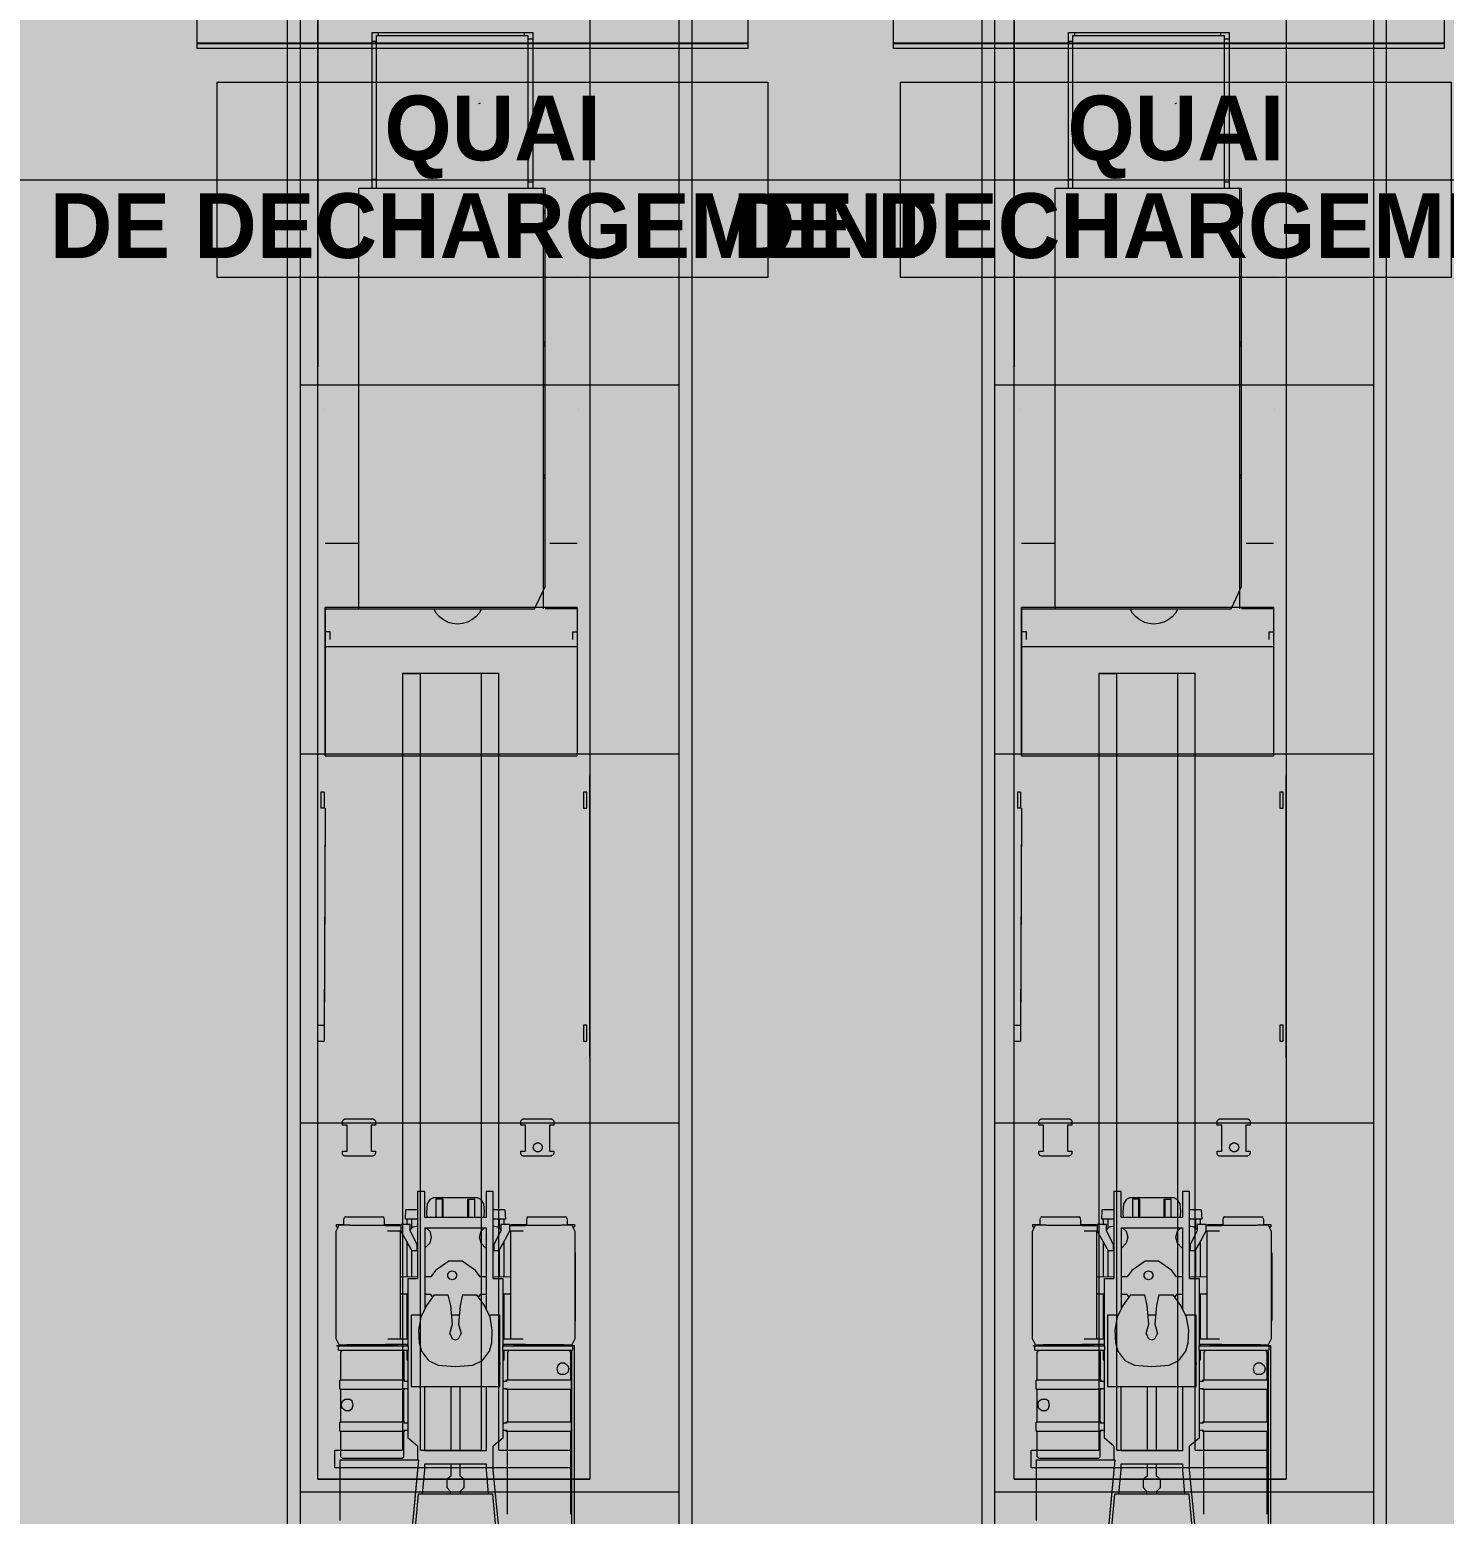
# Model space of a CAD drawing. Header units: millimetres. Extents: x -284281 to 1648660, y -821378 to -151356.
# Drawn here: x 203365 to 212100, y -198052 to -188883 of the extents above; entities that cross this region are included whole.
import ezdxf

# ---------------------------------------------------------------- set-up
doc = ezdxf.new("R2010")
doc.units = ezdxf.units.MM
doc.header["$MEASUREMENT"] = 0
for name, color, linetype in [('Cars', 7, 'Continuous'), ('Hachure', 7, 'Continuous'), ('Sols_ Dalles', 7, 'Continuous')]:
    doc.layers.add(name, color=color, linetype=linetype)
doc.styles.add('STYLE_GENERE_4', font='AGENCYB.TTF')

# ---------------------------------------------------------------- blocks, each defined once
blk = doc.blocks.new('Loading-Equipment_Dock-shelters_NORSUD_Retractible-Gate')
at = {"color": 251, "linetype": 'Continuous', "lineweight": 5, "true_color": 0x5f5f5f, "flags": 128}
for points in [[(-1636.016, -30.00005), (-1635, -30.00005), (1635, -30.00005), (1636.016, -30.00005), (1641.756, -30.00005), (1647.626, -30.00005), (1653.553, -30.00005), (1659.454, -30.00005), (1665.239, -30.00005), (1670.814, -30.00005), (1676.084, -30.00005), (1680.962, -30.00005), (1685.37, -30.00005), (1689.244, -30.00005), (1692.538, -30.00005), (1695.224, -30.00005), (1697.296, -30.00005), (1698.762, -30.00005), (1699.648, -30.00005), (1700, -30.00005), (1699.992, 0), (1699.648, 0), (1698.762, 0), (1697.296, 0), (1695.224, 0), (1692.538, 0), (1689.244, 0), (1685.37, 0), (1680.962, 0), (1676.084, 0), (1670.814, 0), (1665.239, 0), (1659.454, 0), (1653.553, 0), (1647.626, 0), (1641.756, 0), (1636.016, 0), (1635, 0), (-1635, 0), (-1636.016, 0), (-1641.756, 0), (-1647.626, 0), (-1653.553, 0), (-1659.454, 0), (-1665.24, 0), (-1670.814, 0), (-1676.084, 0), (-1680.962, 0), (-1685.37, 0), (-1689.244, 0), (-1692.538, 0), (-1695.224, 0), (-1697.296, 0), (-1698.762, 0), (-1699.648, 0), (-1700, 0), (-1699.992, -30.00005), (-1699.648, -30.00005), (-1698.762, -30.00005), (-1697.296, -30.00005), (-1695.224, -30.00005), (-1692.538, -30.00005), (-1689.244, -30.00005), (-1685.37, -30.00005), (-1680.962, -30.00005), (-1676.084, -30.00005), (-1670.814, -30.00005), (-1665.24, -30.00005), (-1659.454, -30.00005), (-1653.553, -30.00005), (-1647.626, -30.00005), (-1641.756, -30.00005)], [(-1700, -596.3749), (1700, -596.3749), (1700, -33.00335), (-1700, -33.00335)]]:
    blk.add_lwpolyline(points, close=True, dxfattribs=at)
blk = doc.blocks.new('tir daf01')
at = {"layer": 'Cars', "color": 7, "linetype": 'Continuous', "lineweight": 13}
for p, q in [((4212.5, 1742.3), (1882.2, 1742.3)), ((1882.2, 62.3), (1882.2, 1742.3)), ((11082.2, 1742.3), (1882.2, 1742.3)), ((4486.2, 1742.3), (4486.2, 1743.3)), ((4486.2, 1743.3), (6225.1, 1743.3)), ((6225.1, 1743.3), (6225.1, 1742.3)), ((2742.9, 1648.1), (2751.1, 1652.3)), ((2751.1, 1652.3), (2752.1, 1652.3)), ((2752.1, 1652.3), (2762.5, 1652.3)), ((2762.5, 1652.3), (2782.6, 1652.3)), ((2782.6, 1652.3), (2818.2, 1652.3)), ((2818.2, 1652.3), (2866.7, 1652.3)), ((2866, 1652.9), (2858.7, 1652.3)), ((2874.9, 1652.9), (2866, 1652.9)), ((2866.7, 1652.3), (2920.4, 1652.3)), ((2892.4, 1652.9), (2874.9, 1652.9)), ((2917.6, 1652.9), (2892.4, 1652.9)), ((2949.5, 1652.9), (2917.6, 1652.9)), ((2920.4, 1652.3), (2939.6, 1652.3)), ((2939.6, 1652.3), (2987.5, 1652.3)), ((2986.7, 1652.9), (2949.5, 1652.9)), ((3027.5, 1652.9), (2986.7, 1652.9)), ((2987.5, 1652.3), (3049.5, 1652.3)), ((3070.2, 1652.9), (3027.5, 1652.9)), ((3049.5, 1652.3), (3112.5, 1652.3)), ((3112.9, 1652.9), (3070.2, 1652.9)), ((3112.5, 1652.3), (3174.5, 1652.3)), ((3153.7, 1652.9), (3112.9, 1652.9)), ((3190.9, 1652.9), (3153.7, 1652.9)), ((3174.5, 1652.3), (3222.4, 1652.3)), ((3222.8, 1652.9), (3190.9, 1652.9)), ((3222.4, 1652.3), (3241.5, 1652.3)), ((3248, 1652.9), (3222.8, 1652.9)), ((3241.5, 1652.3), (3295.3, 1652.3)), ((3265.5, 1652.9), (3248, 1652.9)), ((3274.4, 1652.9), (3265.5, 1652.9)), ((3281.7, 1652.3), (3274.4, 1652.9)), ((3295.3, 1652.3), (3343.8, 1652.3)), ((3343.8, 1652.3), (3379.4, 1652.3)), ((3379.4, 1652.3), (3399.5, 1652.3)), ((3399.5, 1652.3), (3409.8, 1652.3)), ((3409.8, 1652.3), (3410.9, 1652.3)), ((3410.9, 1652.3), (3419, 1648.1)), ((4586.2, 1723.3), (4686.2, 1723.3)), ((4586.2, 1703.3), (4586.2, 1723.3)), ((4686.2, 1703.3), (4586.2, 1703.3)), ((4686.2, 1723.3), (4686.2, 1703.3)), ((6025.1, 1703.3), (6025.1, 1723.3)), ((6025.1, 1723.3), (6125.1, 1723.3)), ((6125.1, 1703.3), (6025.1, 1703.3)), ((6125.1, 1723.3), (6125.1, 1703.3)), ((6349.7, 1181), (6349.7, 1664.4)), ((7024.2, 1664.4), (6349.7, 1664.4)), ((6349.7, 1664.4), (6349.7, 1664.4)), ((7024.2, 108.8), (7024.2, 1664.4)), ((7067.2, 1664.4), (7024.2, 1664.4)), ((7264.7, 1664.4), (7067.2, 1664.4)), ((7114.7, 1634.4), (7114.7, 1664.4)), ((7257.3, 1664.4), (7257.3, 1466.6)), ((7264.7, 1664.4), (7264.7, 1467.1)), ((7662.3, 1495.8), (7662.3, 1664.4)), ((7662.4, 1664.4), (7662.3, 1664.4)), ((7662.3, 1664.4), (7662.3, 1664.4)), ((8488.4, 1669.4), (8488.3, 1669.4)), ((8488.3, 1669.4), (8488.3, 1669.4)), ((9309.4, 1664.4), (9309.3, 1664.4)), ((9309.3, 1664.4), (9309.3, 1664.4)), ((1595.7, 1648), (1971.1, 1648)), ((1595.7, 1632.2), (1971.1, 1632.2)), ((1732.7, 1622.5), (1665, 1622.5)), ((2019.3, 1622.5), (1732.7, 1622.5)), ((1952.3, 1624), (1952.3, 167)), ((2061.3, 1624), (1952.3, 1624)), ((1971.1, 1648), (2707.4, 1648)), ((1971.1, 1632.2), (2679.2, 1632.2)), ((2179, 1622.5), (2019.3, 1622.5)), ((2061.3, 1181), (2061.3, 1624)), ((2179, 1618.6), (2179, 1626.6)), ((2233.7, 1626.6), (2179, 1626.6)), ((2179, 1602), (2179, 1618.6)), ((2179, 1559.5), (2179, 1602)), ((2179, 1291.7), (2179, 1559.5)), ((2233.7, 1626.6), (2233.7, 1618.6)), ((2345.7, 1622.5), (2233.7, 1622.5)), ((2233.7, 1618.6), (2233.7, 1602)), ((2233.7, 1602), (2233.7, 1559.5)), ((2233.7, 1559.5), (2233.7, 1291.7)), ((2438.2, 1622.5), (2345.7, 1622.5)), ((2438.2, 1618.6), (2438.2, 1626.6)), ((2493, 1626.6), (2438.2, 1626.6)), ((2438.2, 1602), (2438.2, 1618.6)), ((2438.2, 1559.5), (2438.2, 1602)), ((2438.2, 1291.7), (2438.2, 1559.5)), ((2493, 1626.6), (2493, 1618.6)), ((2667.3, 1622.5), (2493, 1622.5)), ((2493, 1618.6), (2493, 1602)), ((2493, 1602), (2493, 1559.5)), ((2493, 1559.5), (2493, 1291.7)), ((2541, 1606), (2527.6, 1588.4)), ((2527.6, 1588.4), (2527.6, 1566.7)), ((2527.6, 1566.7), (2527.6, 1563.2)), ((2541, 1545.6), (2527.6, 1563.2)), ((2562.7, 1612.8), (2541, 1606)), ((2584.4, 1606), (2562.7, 1612.8)), ((2597.8, 1588.4), (2584.4, 1606)), ((2597.8, 1563.2), (2584.4, 1545.6)), ((2597.8, 1588.4), (2597.8, 1566.7)), ((2597.8, 1566.7), (2597.8, 1563.2)), ((2675.7, 1614.1), (2667.3, 1622.5)), ((2675.7, 1614.1), (2675.7, 1607.3)), ((2675.7, 1607.3), (2675.7, 1593.7)), ((2675.7, 1593.7), (2675.7, 1555.8)), ((2679.2, 1378.6), (2679.2, 1634.4)), ((2703.7, 1634.4), (2679.2, 1634.4)), ((2703.7, 1634.4), (2703.7, 1378.6)), ((2707.4, 1632.2), (2703.7, 1632.2)), ((2707.4, 1640.1), (2707.4, 1648)), ((2707.4, 1632.2), (2707.4, 1640.1)), ((2709.5, 1630.4), (2742.9, 1648.1)), ((2709.5, 1630.4), (2709.5, 1273.4)), ((2710.9, 1582.8), (2710.9, 1553.8)), ((3419, 1648.1), (3452.5, 1630.4)), ((3440, 1637), (3440, 1647.3)), ((3454.9, 1647.3), (3440, 1647.3)), ((3450, 1598.2), (3453.8, 1601.9)), ((3450, 1598.2), (3450, 1565.3)), ((3451.1, 1553.8), (3451.1, 1564.1)), ((3452.5, 1600.7), (3452.5, 1630.4)), ((3484.6, 1601.9), (3453.8, 1601.9)), ((3454.9, 1601.9), (3454.9, 1647.3)), ((3491.8, 1600.4), (3484.6, 1601.9)), ((3498.2, 1597.5), (3491.8, 1600.4)), ((3498.2, 1597.5), (3501.6, 1592.4)), ((3501.6, 1548.3), (3501.6, 1592.4)), ((7114.7, 1634.4), (7067.2, 1634.4)), ((2562.7, 1538.8), (2541, 1545.6)), ((2584.4, 1545.6), (2562.7, 1538.8)), ((2675.7, 1555.8), (2675.7, 1301.1)), ((2710.9, 1553.8), (2710.9, 1350)), ((3451.1, 1350), (3451.1, 1553.8)), ((3501.6, 1476.7), (3501.6, 1548.3)), ((3501.6, 1405), (3501.6, 1476.7)), ((3877, 1499.8), (3876.8, 1496.6)), ((3876.8, 1496.6), (3876.8, 1385.6)), ((3877.6, 1502.9), (3877, 1499.8)), ((3878.6, 1505.9), (3877.6, 1502.9)), ((3880, 1508.7), (3878.6, 1505.9)), ((3881.8, 1511.3), (3880, 1508.7)), ((3883.8, 1513.7), (3881.8, 1511.3)), ((3886.2, 1515.8), (3883.8, 1513.7)), ((3888.8, 1517.5), (3886.2, 1515.8)), ((3891.7, 1518.9), (3888.8, 1517.5)), ((3894.7, 1519.9), (3891.7, 1518.9)), ((3897.8, 1520.6), (3894.7, 1519.9)), ((3900.9, 1520.8), (3897.8, 1520.6)), ((3907.2, 1520.8), (3900.9, 1520.8)), ((3907.2, 1493.8), (3907.2, 1520.8)), ((4067.2, 1493.8), (3907.2, 1493.8)), ((4087.5, 1520.8), (4067.2, 1520.8)), ((4067.2, 1520.8), (4067.2, 1493.8)), ((4090.1, 1520.6), (4087.5, 1520.8)), ((4092.7, 1520.1), (4090.1, 1520.6)), ((4095.2, 1519.2), (4092.7, 1520.1)), ((4097.6, 1518), (4095.2, 1519.2)), ((4099.8, 1516.6), (4097.6, 1518)), ((4101.8, 1514.8), (4099.8, 1516.6)), ((4103.6, 1512.8), (4101.8, 1514.8)), ((4105.1, 1510.6), (4103.6, 1512.8)), ((4106.2, 1508.2), (4105.1, 1510.6)), ((4107.1, 1505.7), (4106.2, 1508.2)), ((4107.6, 1503.1), (4107.1, 1505.7)), ((4107.8, 1500.5), (4107.6, 1503.1)), ((4107.8, 1411.7), (4107.8, 1500.5)), ((7264.7, 1467.1), (7264.7, 1466.6)), ((2679.2, 1203.2), (2679.2, 1378.6)), ((2703.7, 1378.6), (2703.7, 1203.2)), ((3501.6, 1360.9), (3501.6, 1405)), ((3876.8, 1385.6), (3876.8, 1334.7)), ((3904, 1428.2), (3903, 1421)), ((3903, 1421), (3904, 1413.7)), ((3904, 1428.2), (3903.8, 1426.7)), ((3906.8, 1435), (3904, 1428.2)), ((3904, 1413.7), (3906.8, 1407)), ((3906.8, 1435), (3906.2, 1433.5)), ((3911.2, 1440.8), (3906.8, 1435)), ((3906.8, 1407), (3911.2, 1401.2)), ((3906.8, 1407), (3907.7, 1405.7)), ((3911.2, 1440.8), (3910.3, 1439.5)), ((3917, 1445.2), (3911.2, 1440.8)), ((3911.2, 1401.2), (3917, 1396.7)), ((3911.2, 1401.2), (3912.4, 1400.2)), ((3917, 1445.2), (3915.8, 1444.3)), ((3923.8, 1448), (3917, 1445.2)), ((3917, 1396.7), (3923.8, 1393.9)), ((3917, 1396.7), (3918.4, 1396.1)), ((3923.8, 1448), (3922.4, 1447.4)), ((3931, 1449), (3923.8, 1448)), ((3923.8, 1393.9), (3931, 1393)), ((3938.3, 1448), (3931, 1449)), ((3931, 1393), (3938.3, 1393.9)), ((3938.3, 1448), (3936.8, 1448.2)), ((3945, 1445.2), (3938.3, 1448)), ((3938.3, 1393.9), (3945, 1396.7)), ((3945, 1445.2), (3943.6, 1445.8)), ((3950.8, 1440.8), (3945, 1445.2)), ((3945, 1396.7), (3950.8, 1401.2)), ((3945, 1396.7), (3946.2, 1397.6)), ((3950.8, 1440.8), (3949.6, 1441.7)), ((3955.3, 1435), (3950.8, 1440.8)), ((3950.8, 1401.2), (3955.3, 1407)), ((3950.8, 1401.2), (3951.8, 1402.4)), ((3955.3, 1435), (3954.3, 1436.2)), ((3958.1, 1428.2), (3955.3, 1435)), ((3955.3, 1407), (3958.1, 1413.7)), ((3955.3, 1407), (3955.9, 1408.4)), ((3958.1, 1428.2), (3957.5, 1429.6)), ((3959, 1421), (3958.1, 1428.2)), ((3958.1, 1413.7), (3959, 1421)), ((4107.8, 1336), (4107.8, 1411.7)), ((7257.3, 1456.4), (7264.7, 1456.4)), ((7257.3, 1402.4), (7264.7, 1405.8)), ((7257.3, 1073.5), (7257.3, 1402.4)), ((7264.7, 1466.6), (7264.7, 1456.4)), ((7264.7, 1456.4), (7264.7, 1405.8)), ((7264.7, 1405.8), (7372.1, 1456.4)), ((7264.7, 1456.4), (7372.1, 1456.4)), ((7264.7, 1405.8), (7264.7, 316.6)), ((7372.1, 1456.4), (7393.8, 1466.6)), ((7372.1, 1456.4), (7662.3, 1456.4)), ((7393.8, 1466.6), (7662.3, 1466.6)), ((7662.3, 1466.6), (9855.2, 1466.6)), ((7662.3, 1456.4), (9855.2, 1456.4)), ((8067.3, 1456.4), (8067.3, 1466.6)), ((8079.3, 1456.4), (8079.3, 1466.6)), ((8083.3, 1466.6), (8083.3, 1456.4)), ((8881.3, 1456.4), (8881.3, 1466.6)), ((8893.3, 1456.4), (8893.3, 1466.6)), ((8904.3, 1466.6), (8904.3, 1456.4)), ((9702.3, 1456.4), (9702.3, 1466.6)), ((9714.3, 1456.4), (9714.3, 1466.6)), ((9714.3, 1456.4), (9714.3, 1466.6)), ((9855.2, 1456.4), (9855.2, 1466.6)), ((9855.2, 1391.2), (9855.2, 1456.4)), ((9855.2, 1376.2), (9855.2, 1391.2)), ((10815.7, 1391.2), (9855.2, 1391.2)), ((9855.2, 1359.1), (9855.2, 1376.2)), ((9894.8, 1359.1), (9894.8, 1391.2)), ((10776.1, 1359.1), (10776.1, 1391.2)), ((10815.7, 398.6), (10815.7, 1391.2)), ((2179, 1249.2), (2179, 1291.7)), ((2233.7, 1291.7), (2233.7, 1249.2)), ((2438.2, 1249.2), (2438.2, 1291.7)), ((2493, 1291.7), (2493, 1249.2)), ((2675.7, 1301.1), (2675.7, 1263.2)), ((2710.9, 1350), (2710.9, 1321.1)), ((2716.4, 1204.6), (2716.4, 1345.4)), ((2746.1, 1331.1), (2746.1, 1204.6)), ((3416.3, 1249.1), (3416.3, 1331.3)), ((3445.9, 1345.6), (3445.9, 1249.1)), ((3453.8, 1351.4), (3451.1, 1354)), ((3451.1, 1321.1), (3451.1, 1350)), ((3452.5, 1273.4), (3452.5, 1352.7)), ((3484.6, 1351.4), (3453.8, 1351.4)), ((3454.9, 1256.4), (3454.9, 1351.4)), ((3491.8, 1352.9), (3484.6, 1351.4)), ((3498.2, 1355.8), (3491.8, 1352.9)), ((3501.6, 1360.9), (3498.2, 1355.8)), ((3876.8, 1334.7), (3876.9, 1332.3)), ((3876.9, 1332.3), (3877.4, 1329.8)), ((3877.4, 1329.8), (3878.2, 1327.5)), ((3878.2, 1327.5), (3879.3, 1325.2)), ((3879.3, 1325.2), (3880.7, 1323.2)), ((3880.7, 1323.2), (3882.3, 1321.3)), ((3882.3, 1321.3), (3884.2, 1319.7)), ((3884.2, 1319.7), (3886.3, 1318.3)), ((3886.3, 1318.3), (3888.5, 1317.2)), ((3888.5, 1317.2), (3890.8, 1316.4)), ((3890.8, 1316.4), (3893.3, 1315.9)), ((3893.3, 1315.9), (3895.7, 1315.8)), ((3895.7, 1315.8), (3907.2, 1315.8)), ((3907.2, 1315.8), (3907.2, 1344.8)), ((3907.2, 1344.8), (4067.2, 1344.8)), ((4067.2, 1344.8), (4067.2, 1344.8)), ((4067.2, 1344.8), (4067.2, 1315.8)), ((4067.2, 1315.8), (4087.5, 1315.8)), ((4087.5, 1315.8), (4090.1, 1315.9)), ((4090.1, 1315.9), (4092.7, 1316.5)), ((4092.7, 1316.5), (4095.2, 1317.3)), ((4095.2, 1317.3), (4097.6, 1318.5)), ((4097.6, 1318.5), (4099.8, 1320)), ((4099.8, 1320), (4101.8, 1321.7)), ((4101.8, 1321.7), (4103.6, 1323.7)), ((4103.6, 1323.7), (4105.1, 1325.9)), ((4105.1, 1325.9), (4106.2, 1328.3)), ((4106.2, 1328.3), (4107.1, 1330.8)), ((4107.1, 1330.8), (4107.6, 1333.4)), ((4107.6, 1333.4), (4107.8, 1336)), ((9855.2, 425.7), (9855.2, 1359.1)), ((10798.5, 1359.1), (9855.2, 1359.1)), ((10798.5, 425.7), (10798.5, 1359.1)), ((10815.7, 1337.5), (10798.5, 1337.5)), ((1665, 1234.4), (1732.7, 1234.4)), ((1732.7, 1234.4), (2019.3, 1234.4)), ((2019.3, 1234.4), (2179, 1234.4)), ((2134.6, 1204.6), (2086, 1146.3)), ((2646, 1204.6), (2134.6, 1204.6)), ((2179, 1232.6), (2179, 1249.2)), ((2179, 1224.7), (2179, 1232.6)), ((2183.8, 1224.7), (2179, 1224.7)), ((2183.8, 1204.6), (2183.8, 1232.3)), ((2227.3, 1232.3), (2227.3, 1204.6)), ((2233.7, 1224.7), (2227.3, 1224.7)), ((2233.7, 1249.2), (2233.7, 1232.6)), ((2345.7, 1234.4), (2233.7, 1234.4)), ((2233.7, 1232.6), (2233.7, 1224.7)), ((2438.2, 1234.4), (2345.7, 1234.4)), ((2438.2, 1232.6), (2438.2, 1249.2)), ((2438.2, 1224.7), (2438.2, 1232.6)), ((2442.2, 1224.7), (2438.2, 1224.7)), ((2442.2, 1204.6), (2442.2, 1232.3)), ((2485.8, 1232.3), (2485.8, 1204.6)), ((2493, 1224.7), (2485.8, 1224.7)), ((2493, 1249.2), (2493, 1232.6)), ((2667.3, 1234.4), (2493, 1234.4)), ((2493, 1232.6), (2493, 1224.7)), ((2618.6, 1205.7), (2618.6, 1213.8)), ((2618.6, 1213.8), (2679.2, 1213.8)), ((2618.6, 1204.6), (2618.6, 1205.7)), ((2679.2, 1204.6), (2646, 1204.6)), ((2675.7, 1242.8), (2667.3, 1234.4)), ((2675.7, 1263.2), (2675.7, 1249.6)), ((2675.7, 1249.6), (2675.7, 1242.8)), ((2703.7, 1203.2), (2679.2, 1203.2)), ((2703.7, 1213.8), (2716.4, 1213.8)), ((3122.2, 1204.6), (2703.7, 1204.6)), ((2716.4, 1269.8), (2709.5, 1273.4)), ((2751.1, 1251.6), (2746.1, 1254.2)), ((2746.1, 1213.8), (3024.1, 1213.8)), ((2752.1, 1251.6), (2751.1, 1251.6)), ((2762.5, 1251.6), (2752.1, 1251.6)), ((2782.6, 1251.6), (2762.5, 1251.6)), ((2818.2, 1251.6), (2782.6, 1251.6)), ((2866.7, 1251.6), (2818.2, 1251.6)), ((2920.4, 1251.6), (2866.7, 1251.6)), ((2939.6, 1251.6), (2920.4, 1251.6)), ((2987.5, 1251.6), (2939.6, 1251.6)), ((3049.5, 1251.6), (2987.5, 1251.6)), ((3024.4, 1251.6), (3024, 1204.6)), ((3112.5, 1251.6), (3049.5, 1251.6)), ((3174.5, 1251.6), (3112.5, 1251.6)), ((3122.2, 1146.3), (3122.2, 1204.6)), ((3130.5, 1251.6), (3131.4, 1146.3)), ((3130.8, 1213.8), (3351, 1213.8)), ((3222.4, 1251.6), (3174.5, 1251.6)), ((3241.5, 1251.6), (3222.4, 1251.6)), ((3295.3, 1251.6), (3241.5, 1251.6)), ((3343.8, 1251.6), (3295.3, 1251.6)), ((3307.5, 1189.1), (3332.2, 1203.4)), ((3332.2, 1203.4), (3415.1, 1249.1)), ((3379.4, 1251.6), (3343.8, 1251.6)), ((3399.5, 1251.6), (3379.4, 1251.6)), ((3409.8, 1251.6), (3399.5, 1251.6)), ((3410.9, 1251.6), (3409.8, 1251.6)), ((3416.3, 1254.4), (3410.9, 1251.6)), ((3415.1, 1249.1), (3415.2, 1249.1)), ((3415.2, 1249.1), (3442.5, 1249.1)), ((3442.5, 1249.1), (3454.2, 1249.1)), ((3452.5, 1273.4), (3445.9, 1270)), ((3445.9, 1256.4), (3454.9, 1256.4)), ((3454.2, 1249.1), (3454.2, 1191.9)), ((3454.2, 1213.8), (3488.7, 1213.8)), ((3545.7, 1218.3), (3488.7, 1221.3)), ((3488.7, 1221.3), (3488.7, 1184.9)), ((3545.7, 1218.3), (3545.7, 1184.9)), ((1497.1, 1187.9), (1938.9, 1146.3)), ((1497.7, 1170.4), (1788.7, 1142.6)), ((1788.7, 1142.6), (1788.7, 912.7)), ((1938.9, 1101.3), (1788.7, 1115.4)), ((1938.9, 1146.3), (2086, 1146.3)), ((1977.5, 1101.3), (1938.9, 1101.3)), ((1977.5, 912.7), (1977.5, 1101.3)), ((2056.7, 1101.3), (2056.7, 912.7)), ((2454.3, 1101.3), (2056.7, 1101.3)), ((2061.3, 1181), (5557.2, 1181)), ((2454.3, 912.7), (2454.3, 1185.9)), ((2454.3, 1185.9), (2511, 1185.9)), ((2511, 1185.9), (2521.8, 1185.9)), ((2521.8, 1185.9), (2590.1, 1185.9)), ((2590.1, 1185.9), (2601, 1185.9)), ((2601, 1185.9), (2590.1, 1185.9)), ((2601, 1185.9), (2629.7, 1185.9)), ((2615.2, 1079.9), (2671.6, 1122.7)), ((2629.7, 1185.9), (2640.5, 1185.9)), ((2640.5, 1185.9), (2674.7, 1185.9)), ((2671.6, 1122.7), (2723.9, 1137.7)), ((2674.7, 1185.9), (2708.8, 1185.9)), ((2708.8, 1185.9), (2719.6, 1185.9)), ((2719.6, 1185.9), (2748.4, 1185.9)), ((2723.9, 1137.7), (2802.5, 1140.3)), ((2748.4, 1185.9), (2759.2, 1185.9)), ((2759.2, 1185.9), (2827.5, 1185.9)), ((2802.5, 1140.3), (2882.1, 1126.3)), ((2827.5, 1185.9), (2838.3, 1185.9)), ((2838.3, 1185.9), (2895, 1185.9)), ((2882.1, 1126.3), (2955.1, 1091.4)), ((2895, 1185.9), (2895, 1120.2)), ((3279.4, 1101.3), (2934.5, 1101.3)), ((3023.1, 1101.3), (3022.7, 1065.1)), ((3122.2, 1146.3), (3279.4, 1146.3)), ((3295.1, 1181.6), (3131.1, 1181.6)), ((3131.8, 1101.3), (3132.2, 1065.1)), ((3279.4, 1146.3), (3658.8, 1146.3)), ((3434.2, 1101.3), (3279.4, 1101.3)), ((3295.1, 1182), (3307.5, 1189.1)), ((3295.1, 1148.8), (3295.1, 1182)), ((3307.5, 1148.8), (3295.1, 1148.8)), ((3304.9, 1148.8), (3304.2, 1146.3)), ((3332.2, 1148.8), (3307.5, 1148.8)), ((3310.8, 1101.3), (3311.4, 1098.8)), ((3415.2, 1191.9), (3332.2, 1148.8)), ((3442.5, 1191.9), (3415.2, 1191.9)), ((3440.1, 1173.1), (3421.4, 1191.9)), ((3488.7, 1181.6), (3431.6, 1181.6)), ((3434.2, 912.7), (3434.2, 1101.3)), ((3447.3, 1146.3), (3440.1, 1173.1)), ((3454.2, 1191.9), (3442.5, 1191.9)), ((3488.7, 1184.9), (3488.7, 1146.3)), ((3497.7, 1101.3), (3497.7, 912.7)), ((3658.8, 1101.3), (3497.7, 1101.3)), ((3545.7, 1184.9), (3545.7, 1146.3)), ((3658.8, 1146.3), (3658.8, 1101.3)), ((5557.2, 1181), (6025.1, 1181)), ((6025.1, 1181), (6349.7, 1181)), ((6349.7, 1072), (6349.7, 1181)), ((6349.7, 1181), (6860.3, 1181)), ((6860.3, 1072), (6860.3, 1181)), ((2061.3, 697.3), (2061.3, 1072)), ((5557.2, 1072), (2061.3, 1072)), ((2577.6, 912.7), (2586.3, 1019.6)), ((2586.3, 1019.6), (2615.2, 1079.9)), ((2955.1, 1091.4), (3021.1, 1045)), ((3022.7, 1065.1), (3008.3, 1054)), ((3021.1, 956.7), (3021.1, 1045)), ((3132.2, 1065.1), (3170.5, 1035.7)), ((3170.5, 1035.7), (3228, 953.8)), ((3311.4, 1098.8), (3338.6, 1071.6)), ((3338.6, 1071.6), (3375.8, 1061.6)), ((3375.8, 1061.6), (3412.9, 1071.6)), ((3412.9, 1071.6), (3434.2, 1092.8)), ((3531.8, 1089.1), (3497.7, 1086.6)), ((3497.7, 1032.9), (3500.6, 1032.9)), ((3500.6, 1032.9), (3531.8, 1032.9)), ((3500.6, 992.6), (3500.6, 1032.9)), ((3582.5, 1085.4), (3531.8, 1089.1)), ((3531.8, 1032.9), (3577.7, 1032.9)), ((3577.7, 1032.9), (3610.7, 1032.9)), ((3611.6, 1066.5), (3582.5, 1085.4)), ((3610.7, 992.6), (3610.7, 1032.9)), ((3620.5, 1047.7), (3611.6, 1066.5)), ((3620.5, 912.7), (3620.5, 1047.7)), ((6025.1, 1072), (5557.2, 1072)), ((6349.7, 1072), (6025.1, 1072)), ((6349.7, 697.3), (6349.7, 1072)), ((6860.3, 1072), (6349.7, 1072)), ((6857.3, 697.3), (6860.3, 1072)), ((6860.3, 1072), (6857.3, 586.3)), ((7188.1, 1013.8), (7174, 986.4)), ((7195.2, 1022.7), (7188.1, 1013.8)), ((7207.2, 1038), (7195.2, 1022.7)), ((7230.6, 1058.2), (7207.2, 1038)), ((7257.3, 1073.5), (7230.6, 1058.2)), ((7257.3, 778.5), (7257.3, 1073.5)), ((10380.5, 1065.2), (10374.8, 1055.3)), ((1788.7, 944.6), (1807.9, 944.6)), ((1807.9, 944.6), (1830.5, 965.7)), ((1830.5, 965.7), (1879.2, 965.7)), ((1879.2, 965.7), (1900.6, 941.3)), ((1900.6, 941.3), (1977.5, 941.3)), ((2056.7, 941.3), (2454.3, 941.3)), ((2749.7, 932.2), (2739.9, 912.7)), ((2749.7, 932.2), (2782.6, 948)), ((2839.4, 931.5), (2782.6, 948)), ((2955.1, 942.2), (2839.4, 931.5)), ((2895, 936.6), (2895, 912.7)), ((3021.1, 956.7), (2955.1, 942.2)), ((3133.9, 918.4), (3127.3, 915.7)), ((3140.8, 919.3), (3133.9, 918.4)), ((3147.8, 918.4), (3140.8, 919.3)), ((3154.3, 915.7), (3147.8, 918.4)), ((3228, 953.8), (3228, 912.7)), ((3497.7, 989.6), (3500.6, 989.6)), ((3610.7, 992.6), (3500.6, 992.6)), ((3531.8, 992.6), (3500.6, 992.6)), ((3500.6, 992.6), (3577.7, 992.6)), ((3500.6, 989.6), (3610.7, 989.6)), ((3610.7, 989.6), (3610.7, 992.6)), ((7165.3, 956.8), (7162.3, 926)), ((7162.3, 926), (7165.3, 895.3)), ((7174, 986.4), (7165.3, 956.8)), ((1788.7, 912.7), (1788.7, 682.7)), ((1807.9, 880.7), (1788.7, 880.7)), ((1830.5, 859.6), (1807.9, 880.7)), ((1879.2, 859.6), (1830.5, 859.6)), ((1900.6, 884), (1879.2, 859.6)), ((1977.5, 884), (1900.6, 884)), ((1977.5, 724), (1977.5, 912.7)), ((2056.7, 912.7), (2056.7, 724)), ((2454.3, 884), (2056.7, 884)), ((2454.3, 639.4), (2454.3, 912.7)), ((2586.3, 805.7), (2577.6, 912.7)), ((2739.9, 912.7), (2749.7, 893.1)), ((2782.6, 877.3), (2749.7, 893.1)), ((2782.6, 877.3), (2839.4, 893.8)), ((2839.4, 893.8), (2955.1, 883.2)), ((2895, 912.7), (2895, 888.7)), ((2955.1, 883.2), (3021.1, 868.6)), ((3021.1, 780.3), (3021.1, 868.6)), ((3114.8, 899.3), (3113.8, 892.3)), ((3113.8, 892.3), (3114.8, 885.3)), ((3117.5, 905.8), (3114.8, 899.3)), ((3114.8, 885.3), (3117.5, 878.8)), ((3121.8, 911.4), (3117.5, 905.8)), ((3117.5, 878.8), (3121.8, 873.2)), ((3127.3, 915.7), (3121.8, 911.4)), ((3121.8, 873.2), (3127.3, 868.9)), ((3127.3, 868.9), (3133.9, 866.2)), ((3133.9, 866.2), (3140.8, 865.3)), ((3140.8, 865.3), (3147.8, 866.2)), ((3147.8, 866.2), (3154.3, 868.9)), ((3159.9, 911.4), (3154.3, 915.7)), ((3154.3, 868.9), (3159.9, 873.2)), ((3164.2, 905.8), (3159.9, 911.4)), ((3159.9, 873.2), (3164.2, 878.8)), ((3166.9, 899.3), (3164.2, 905.8)), ((3164.2, 878.8), (3166.9, 885.3)), ((3167.8, 892.3), (3166.9, 899.3)), ((3166.9, 885.3), (3167.8, 892.3)), ((3228, 871.5), (3170.5, 789.6)), ((3228, 912.7), (3228, 871.5)), ((3434.2, 724), (3434.2, 912.7)), ((3497.7, 912.7), (3497.7, 724)), ((3500.6, 835.7), (3497.7, 835.7)), ((3610.7, 835.7), (3500.6, 835.7)), ((3500.6, 832.7), (3610.7, 832.7)), ((3500.6, 832.7), (3531.8, 832.7)), ((3577.7, 832.7), (3500.6, 832.7)), ((3500.6, 792.5), (3500.6, 832.7)), ((3610.7, 835.7), (3610.7, 832.7)), ((3610.7, 832.7), (3610.7, 792.5)), ((3620.5, 777.6), (3620.5, 912.7)), ((7165.3, 895.3), (7173.5, 867.5)), ((7173.5, 867.5), (7174, 865.7)), ((7174, 865.7), (7188.1, 838.3)), ((7188.1, 838.3), (7207.2, 814.1)), ((2615.2, 745.4), (2586.3, 805.7)), ((2671.6, 702.6), (2615.2, 745.4)), ((2955.1, 733.9), (2882.1, 699)), ((3021.1, 780.3), (2955.1, 733.9)), ((3008.3, 771.3), (3022.7, 760.3)), ((3022.7, 760.3), (3023.1, 724)), ((3132.2, 760.3), (3131.8, 724)), ((3170.5, 789.6), (3132.2, 760.3)), ((3338.6, 753.7), (3311.4, 726.5)), ((3375.8, 763.7), (3338.6, 753.7)), ((3412.9, 753.7), (3375.8, 763.7)), ((3434.2, 732.5), (3412.9, 753.7)), ((3500.6, 792.5), (3497.7, 792.5)), ((3497.7, 738.7), (3531.8, 736.2)), ((3531.8, 792.5), (3500.6, 792.5)), ((3577.7, 792.5), (3531.8, 792.5)), ((3531.8, 736.2), (3582.5, 739.9)), ((3610.7, 792.5), (3577.7, 792.5)), ((3582.5, 739.9), (3611.6, 758.8)), ((3611.6, 758.8), (3620.5, 777.6)), ((7207.2, 814.1), (7230.6, 793.9)), ((7230.6, 793.9), (7257.3, 778.5)), ((7257.3, 316.6), (7257.3, 778.5)), ((1938.9, 679), (1497.1, 637.4)), ((1788.7, 682.7), (1497.7, 654.9)), ((2000.9, 684.1), (1626.7, 648.9)), ((1788.7, 709.9), (1938.9, 724)), ((1938.9, 724), (1977.5, 724)), ((1947.2, 679), (1938.9, 679)), ((2000.9, 427.6), (2000.9, 684.1)), ((2086, 679), (2000.9, 679)), ((2056.7, 724), (2454.3, 724)), ((2061.3, 697.3), (5557.2, 697.3)), ((2086, 679), (2134.6, 620.8)), ((2723.9, 687.7), (2671.6, 702.6)), ((2802.5, 685), (2723.9, 687.7)), ((2882.1, 699), (2802.5, 685)), ((2895, 705.1), (2895, 639.4)), ((3279.4, 724), (2934.5, 724)), ((3122.2, 620.8), (3122.2, 679)), ((3279.4, 679), (3122.2, 679)), ((3131.4, 679), (3130.5, 573.7)), ((3131.1, 643.7), (3295.1, 643.7)), ((3434.2, 724), (3279.4, 724)), ((3658.8, 679), (3279.4, 679)), ((3295.1, 643.3), (3295.1, 676.5)), ((3295.1, 676.5), (3307.5, 676.5)), ((3295.1, 643.3), (3307.5, 636.2)), ((3304.2, 679), (3304.9, 676.5)), ((3307.5, 676.5), (3332.2, 676.5)), ((3311.4, 726.5), (3310.8, 724)), ((3332.2, 676.5), (3415.2, 633.4)), ((3421.4, 633.4), (3440.1, 652.2)), ((3431.6, 643.7), (3488.7, 643.7)), ((3440.1, 652.2), (3447.3, 679)), ((3488.7, 679), (3488.7, 640.4)), ((3497.7, 724), (3658.8, 724)), ((3545.7, 679), (3545.7, 640.4)), ((3658.8, 724), (3658.8, 679)), ((5557.2, 697.3), (6025.1, 697.3)), ((6025.1, 697.3), (6349.7, 697.3)), ((6349.7, 586.3), (6349.7, 697.3)), ((6349.7, 697.3), (6857.3, 697.3)), ((6857.3, 586.3), (6857.3, 697.3)), ((2011, 585.3), (2019.3, 593.7)), ((2011, 578.5), (2011, 585.3)), ((2011, 578.5), (2011, 585.3)), ((2011, 564.9), (2011, 578.5)), ((2011, 564.9), (2011, 578.5)), ((2011, 527), (2011, 564.9)), ((2019.3, 593.7), (2179, 593.7)), ((2061.3, 167), (2061.3, 586.3)), ((5557.2, 586.3), (2061.3, 586.3)), ((2134.6, 620.8), (2646, 620.8)), ((2179, 592.7), (2179, 600.6)), ((2179, 600.6), (2183.8, 600.6)), ((2179, 576.1), (2179, 592.7)), ((2179, 533.6), (2179, 576.1)), ((2183.8, 593), (2183.8, 620.8)), ((2227.3, 620.8), (2227.3, 593)), ((2227.3, 600.6), (2233.7, 600.6)), ((2233.7, 600.6), (2233.7, 592.7)), ((2233.7, 593.7), (2347.6, 593.7)), ((2233.7, 592.7), (2233.7, 576.1)), ((2233.7, 576.1), (2233.7, 533.6)), ((2347.6, 593.7), (2438.2, 593.7)), ((2438.2, 592.7), (2438.2, 600.6)), ((2438.2, 600.6), (2442.2, 600.6)), ((2438.2, 576.1), (2438.2, 592.7)), ((2438.2, 533.6), (2438.2, 576.1)), ((2442.2, 593), (2442.2, 620.8)), ((2511, 639.4), (2454.3, 639.4)), ((2485.8, 620.8), (2485.8, 593)), ((2485.8, 600.6), (2493, 600.6)), ((2493, 600.6), (2493, 592.7)), ((2667.3, 593.7), (2493, 593.7)), ((2493, 592.7), (2493, 576.1)), ((2493, 576.1), (2493, 533.6)), ((2521.8, 639.4), (2511, 639.4)), ((2590.1, 639.4), (2521.8, 639.4)), ((2601, 639.4), (2590.1, 639.4)), ((2601, 639.4), (2590.1, 639.4)), ((2629.7, 639.4), (2601, 639.4)), ((2618.6, 619.6), (2618.6, 620.8)), ((2618.6, 611.5), (2618.6, 619.6)), ((2679.2, 611.5), (2618.6, 611.5)), ((2640.5, 639.4), (2629.7, 639.4)), ((2674.7, 639.4), (2640.5, 639.4)), ((2646, 620.8), (2679.2, 620.8)), ((2675.7, 585.3), (2667.3, 593.7)), ((2708.8, 639.4), (2674.7, 639.4)), ((2675.7, 585.3), (2675.7, 578.5)), ((2675.7, 578.5), (2675.7, 564.9)), ((2675.7, 564.9), (2675.7, 527)), ((2679.2, 446.7), (2679.2, 622.1)), ((2679.2, 622.1), (2703.7, 622.1)), ((2703.7, 622.1), (2703.7, 446.7)), ((2703.7, 620.8), (3122.2, 620.8)), ((2716.4, 611.5), (2703.7, 611.5)), ((2719.6, 639.4), (2708.8, 639.4)), ((2709.5, 551.9), (2716.4, 555.6)), ((2709.5, 551.9), (2709.5, 194.9)), ((2716.4, 480), (2716.4, 620.8)), ((2748.4, 639.4), (2719.6, 639.4)), ((2746.1, 620.8), (2746.1, 494.2)), ((3024.1, 611.5), (2746.1, 611.5)), ((2746.1, 571.1), (2751.1, 573.7)), ((2759.2, 639.4), (2748.4, 639.4)), ((2751.1, 573.7), (2752.1, 573.7)), ((2752.1, 573.7), (2762.5, 573.7)), ((2827.5, 639.4), (2759.2, 639.4)), ((2762.5, 573.7), (2782.6, 573.7)), ((2782.6, 573.7), (2818.2, 573.7)), ((2818.2, 573.7), (2866.7, 573.7)), ((2838.3, 639.4), (2827.5, 639.4)), ((2838.3, 639.4), (2827.5, 639.4)), ((2895, 639.4), (2838.3, 639.4)), ((2866.7, 573.7), (2920.4, 573.7)), ((2920.4, 573.7), (2939.6, 573.7)), ((2939.6, 573.7), (2987.5, 573.7)), ((2987.5, 573.7), (3049.5, 573.7)), ((3024, 620.8), (3024.4, 573.7)), ((3049.5, 573.7), (3112.5, 573.7)), ((3112.5, 573.7), (3174.5, 573.7)), ((3351, 611.5), (3130.8, 611.5)), ((3174.5, 573.7), (3222.4, 573.7)), ((3222.4, 573.7), (3241.5, 573.7)), ((3241.5, 573.7), (3295.3, 573.7)), ((3295.3, 573.7), (3343.8, 573.7)), ((3307.5, 636.2), (3332.2, 621.9)), ((3332.2, 621.9), (3415.1, 576.2)), ((3343.8, 573.7), (3379.4, 573.7)), ((3379.4, 573.7), (3399.5, 573.7)), ((3399.5, 573.7), (3409.8, 573.7)), ((3409.8, 573.7), (3410.9, 573.7)), ((3410.9, 573.7), (3416.3, 571)), ((3415.2, 576.2), (3415.1, 576.2)), ((3415.2, 633.4), (3442.5, 633.4)), ((3442.5, 576.2), (3415.2, 576.2)), ((3416.3, 494), (3416.3, 576.2)), ((3442.5, 633.4), (3454.2, 633.4)), ((3454.2, 576.2), (3442.5, 576.2)), ((3445.9, 576.2), (3445.9, 479.7)), ((3454.9, 568.9), (3445.9, 568.9)), ((3445.9, 555.4), (3452.5, 551.9)), ((3452.5, 472.7), (3452.5, 551.9)), ((3454.2, 633.4), (3454.2, 576.2)), ((3488.7, 611.5), (3454.2, 611.5)), ((3454.9, 473.9), (3454.9, 568.9)), ((3488.7, 640.4), (3488.7, 604)), ((3488.7, 604), (3545.7, 607)), ((3545.7, 640.4), (3545.7, 607)), ((6025.1, 586.3), (5557.2, 586.3)), ((6349.7, 586.3), (6025.1, 586.3)), ((6349.7, 108.8), (6349.7, 586.3)), ((6857.3, 586.3), (6349.7, 586.3)), ((1882.2, 487.8), (1882.2, 62.3)), ((2011, 272.4), (2011, 527)), ((2179, 265.8), (2179, 533.6)), ((2233.7, 533.6), (2233.7, 265.8)), ((2438.2, 265.8), (2438.2, 533.6)), ((2493, 533.6), (2493, 265.8)), ((2675.7, 527), (2675.7, 272.4)), ((2710.9, 504.2), (2710.9, 475.3)), ((2710.9, 504.2), (2710.9, 475.3)), ((2710.9, 475.3), (2710.9, 271.5)), ((3451.1, 475.3), (3451.1, 504.2)), ((3451.1, 271.5), (3451.1, 475.3)), ((3451.1, 471.3), (3453.8, 473.9)), ((3453.8, 473.9), (3484.6, 473.9)), ((3484.6, 473.9), (3491.8, 472.4)), ((3491.8, 472.4), (3498.2, 469.5)), ((3498.2, 469.5), (3501.6, 464.4)), ((3501.6, 420.3), (3501.6, 464.4)), ((2000.9, 200), (2000.9, 427.6)), ((2679.2, 190.9), (2679.2, 446.7)), ((2703.7, 446.7), (2703.7, 190.9)), ((3501.6, 348.7), (3501.6, 420.3)), ((3877, 398.8), (3876.8, 395.6)), ((3876.8, 395.6), (3876.8, 233.7)), ((3877.6, 401.9), (3877, 398.8)), ((3878.6, 404.9), (3877.6, 401.9)), ((3880, 407.7), (3878.6, 404.9)), ((3881.8, 410.3), (3880, 407.7)), ((3883.8, 412.7), (3881.8, 410.3)), ((3886.2, 414.8), (3883.8, 412.7)), ((3888.8, 416.5), (3886.2, 414.8)), ((3891.7, 417.9), (3888.8, 416.5)), ((3894.7, 418.9), (3891.7, 417.9)), ((3897.8, 419.6), (3894.7, 418.9)), ((3900.9, 419.8), (3897.8, 419.6)), ((3907.2, 419.8), (3897.8, 419.6)), ((3907.2, 419.8), (3900.9, 419.8)), ((3907.2, 392.8), (3907.2, 419.8)), ((4067.2, 392.8), (3907.2, 392.8)), ((4090.1, 419.6), (4067.2, 419.8)), ((4067.2, 419.8), (4067.2, 392.8)), ((4087.5, 419.8), (4067.2, 419.8)), ((4090.1, 419.6), (4087.5, 419.8)), ((4092.7, 419.1), (4090.1, 419.6)), ((4095.2, 418.2), (4092.7, 419.1)), ((4097.6, 417), (4095.2, 418.2)), ((4099.8, 415.6), (4097.6, 417)), ((4101.8, 413.8), (4099.8, 415.6)), ((4103.6, 411.8), (4101.8, 413.8)), ((4105.1, 409.6), (4103.6, 411.8)), ((4106.2, 407.2), (4105.1, 409.6)), ((4107.1, 404.7), (4106.2, 407.2)), ((4107.6, 402.1), (4107.1, 404.7)), ((4107.8, 399.5), (4107.6, 402.1)), ((4107.8, 235), (4107.8, 399.5)), ((9855.2, 398.6), (9855.2, 425.7)), ((9855.2, 425.7), (10798.5, 425.7)), ((9855.2, 398.6), (10815.7, 398.6)), ((9855.2, 316.6), (9855.2, 398.6)), ((9909.2, 425.7), (9909.2, 398.6)), ((10761.7, 398.6), (10761.7, 425.7)), ((10798.5, 437.3), (10815.7, 437.3)), ((2306, 257.5), (2319.4, 275.1)), ((2319.4, 275.1), (2341.1, 281.8)), ((2341.1, 281.8), (2362.8, 275.1)), ((2362.8, 275.1), (2376.2, 257.5)), ((3501.6, 277), (3501.6, 348.7)), ((3501.6, 232.9), (3501.6, 277)), ((7257.3, 108.6), (7257.3, 316.6)), ((7257.3, 316.6), (7264.7, 316.6)), ((7264.7, 316.6), (7264.7, 108.6)), ((7264.7, 316.6), (7662.3, 316.6)), ((7662.3, 316.6), (9855.2, 316.6)), ((7662.3, 108.6), (7662.3, 316.6)), ((7662.4, 316.6), (7662.3, 316.6)), ((7662.3, 316.6), (7662.3, 316.6)), ((1626.7, 200), (2000.9, 200)), ((2011, 234.5), (2011, 272.4)), ((2011, 220.9), (2011, 234.5)), ((2011, 214), (2011, 220.9)), ((2011, 214), (2019.3, 205.7)), ((2019.3, 205.7), (2179, 205.7)), ((2179, 223.3), (2179, 265.8)), ((2179, 206.7), (2179, 223.3)), ((2179, 198.8), (2179, 206.7)), ((2179, 198.8), (2233.7, 198.8)), ((2233.7, 265.8), (2233.7, 223.3)), ((2233.7, 223.3), (2233.7, 206.7)), ((2233.7, 206.7), (2233.7, 198.8)), ((2233.7, 205.7), (2347.6, 205.7)), ((2306, 253.9), (2306, 257.5)), ((2306, 232.2), (2306, 253.9)), ((2306, 232.2), (2319.4, 214.6)), ((2319.4, 214.6), (2341.1, 207.9)), ((2341.1, 207.9), (2362.8, 214.6)), ((2347.6, 205.7), (2438.2, 205.7)), ((2362.8, 214.6), (2376.2, 232.2)), ((2376.2, 253.9), (2376.2, 257.5)), ((2376.2, 232.2), (2376.2, 253.9)), ((2438.2, 223.3), (2438.2, 265.8)), ((2438.2, 206.7), (2438.2, 223.3)), ((2438.2, 198.8), (2438.2, 206.7)), ((2438.2, 198.8), (2493, 198.8)), ((2493, 265.8), (2493, 223.3)), ((2493, 223.3), (2493, 206.7)), ((2493, 206.7), (2493, 198.8)), ((2493, 205.7), (2667.3, 205.7)), ((2667.3, 205.7), (2675.7, 214)), ((2675.7, 272.4), (2675.7, 234.5)), ((2675.7, 234.5), (2675.7, 220.9)), ((2675.7, 220.9), (2675.7, 214)), ((2679.2, 190.9), (2703.7, 190.9)), ((2707.4, 185.2), (2707.4, 193.1)), ((2707.4, 177.3), (2707.4, 185.2)), ((2742.9, 177.2), (2709.5, 194.9)), ((2710.9, 271.5), (2710.9, 242.6)), ((3452.5, 194.9), (3419, 177.2)), ((3440, 178), (3440, 188.3)), ((3450, 260), (3450, 227.1)), ((3453.8, 223.4), (3450, 227.1)), ((3451.1, 261.3), (3451.1, 271.5)), ((3452.5, 194.9), (3452.5, 224.7)), ((3453.8, 223.4), (3484.6, 223.4)), ((3454.9, 178), (3454.9, 223.4)), ((3484.6, 223.4), (3491.8, 224.9)), ((3491.8, 224.9), (3498.2, 227.8)), ((3501.6, 232.9), (3498.2, 227.8)), ((3876.8, 233.7), (3876.9, 231.3)), ((3876.9, 231.3), (3877.4, 228.8)), ((3877.4, 228.8), (3878.2, 226.5)), ((3878.2, 226.5), (3879.3, 224.2)), ((3879.3, 224.2), (3880.7, 222.2)), ((3880.7, 222.2), (3882.3, 220.3)), ((3882.3, 220.3), (3884.2, 218.7)), ((3884.2, 218.7), (3886.3, 217.3)), ((3886.3, 217.3), (3888.5, 216.2)), ((3888.5, 216.2), (3890.8, 215.4)), ((3890.8, 215.4), (3893.3, 214.9)), ((3893.3, 214.9), (3907.2, 214.8)), ((3893.3, 214.9), (3895.7, 214.8)), ((3895.7, 214.8), (3907.2, 214.8)), ((3907.2, 243.8), (4067.2, 243.8)), ((3907.2, 214.8), (3907.2, 243.8)), ((4067.2, 243.8), (4067.2, 214.8)), ((4067.2, 214.8), (4090.1, 214.9)), ((4067.2, 214.8), (4087.5, 214.8)), ((4087.5, 214.8), (4090.1, 214.9)), ((4090.1, 214.9), (4092.7, 215.5)), ((4092.7, 215.5), (4095.2, 216.3)), ((4095.2, 216.3), (4097.6, 217.5)), ((4097.6, 217.5), (4099.8, 219)), ((4099.8, 219), (4101.8, 220.7)), ((4101.8, 220.7), (4103.6, 222.7)), ((4103.6, 222.7), (4105.1, 224.9)), ((4105.1, 224.9), (4106.2, 227.3)), ((4106.2, 227.3), (4107.1, 229.8)), ((4107.1, 229.8), (4107.6, 232.4)), ((4107.6, 232.4), (4107.8, 235)), ((1952.3, 167), (2061.3, 167)), ((2751.1, 173.1), (2742.9, 177.2)), ((2752.1, 173.1), (2751.1, 173.1)), ((2762.5, 173.1), (2752.1, 173.1)), ((2782.6, 173.1), (2762.5, 173.1)), ((2818.2, 173.1), (2782.6, 173.1)), ((2866.7, 173.1), (2818.2, 173.1)), ((2920.4, 173.1), (2866.7, 173.1)), ((2939.6, 173.1), (2920.4, 173.1)), ((2987.5, 173.1), (2939.6, 173.1)), ((3049.5, 173.1), (2987.5, 173.1)), ((3112.5, 173.1), (3049.5, 173.1)), ((3174.5, 173.1), (3112.5, 173.1)), ((3222.4, 173.1), (3174.5, 173.1)), ((3241.5, 173.1), (3222.4, 173.1)), ((3295.3, 173.1), (3241.5, 173.1)), ((3343.8, 173.1), (3295.3, 173.1)), ((3379.4, 173.1), (3343.8, 173.1)), ((3399.5, 173.1), (3379.4, 173.1)), ((3409.8, 173.1), (3399.5, 173.1)), ((3410.9, 173.1), (3409.8, 173.1)), ((3419, 177.2), (3410.9, 173.1)), ((3440, 178), (3454.9, 178)), ((6025.1, 108.8), (4586.2, 102.3)), ((4586.2, 62.3), (4586.2, 102.3)), ((4686.2, 102.3), (4586.2, 102.3)), ((6025.1, 108.8), (4686.2, 102.3)), ((4686.2, 62.3), (4686.2, 102.3)), ((6025.1, 102.3), (6025.1, 82.3)), ((6125.1, 102.3), (6025.1, 102.3)), ((6125.1, 102.3), (6125.1, 82.3)), ((6349.7, 108.8), (7024.2, 108.8)), ((6349.7, 108.6), (6349.7, 108.8)), ((7024.2, 108.6), (6349.7, 108.6)), ((7067.2, 108.8), (7024.2, 108.6)), ((7024.2, 108.6), (7264.7, 108.6)), ((7067.2, 138.6), (7114.7, 138.6)), ((7264.7, 108.6), (7067.2, 108.8)), ((7114.7, 138.6), (7114.7, 108.8)), ((7264.7, 108.6), (7264.7, 108.6)), ((7662.4, 108.6), (7662.3, 108.6)), ((7662.3, 108.6), (7662.3, 108.6)), ((8488.3, 103.6), (8488.3, 103.6)), ((8488.3, 103.6), (8488.4, 103.6)), ((9309.3, 108.6), (9309.3, 108.6)), ((9309.3, 108.6), (9309.4, 108.6)), ((1882.2, 62.3), (11082.2, 62.3)), ((6125.1, 82.3), (6025.1, 82.3)), ((11082.2, 62.3), (8752, 62.3))]:
    blk.add_line(p, q, dxfattribs=at)
at = {"layer": 'Cars', "color": 7, "linetype": 'Continuous', "lineweight": 5}
for p, q in [((1882.2, 1742.3), (1882.2, 487.8)), ((4212.5, 1742.3), (1882.2, 1742.3)), ((11082.2, 1742.3), (4212.5, 1742.3)), ((1882.2, 487.8), (1882.2, 62.3)), ((1882.2, 62.3), (8752, 62.3)), ((8752, 62.3), (11082.2, 62.3))]:
    blk.add_line(p, q, dxfattribs=at)
blk = doc.blocks.new('Truck Elev 02 16')
at = {"layer": 'Cars', "color": 25, "linetype": 'Continuous', "lineweight": 5, "true_color": 0x9a6861}
for p, q in [((-3393.4, 1250.1), (-15000.1, 1250.1)), ((-3393.4, 1170.6), (-15000.1, 1170.6)), ((-12614.2, -1170.6), (-12614.2, 1170.6)), ((-10335.9, -1170.6), (-10335.9, 1170.6)), ((-8057.6, -1170.6), (-8057.6, 1170.6)), ((-5779.3, -1170.6), (-5779.3, 1170.6)), ((-15000.1, -1170.6), (-3393.4, -1170.6)), ((-15000.1, -1250.1), (-3393.4, -1250.1))]:
    blk.add_line(p, q, dxfattribs=at)

msp = doc.modelspace()

# ---------------------------------------------------------------- hatches: boundary and pattern name
at = {"linetype": 'Continuous', "lineweight": 0, "true_color": 0x6f6f6f}
h = msp.add_hatch(color=8, dxfattribs=at)
h.paths.add_polyline_path([(141848.4421, -295062.57111), (269220.82107, -293826.86817), (269220.82107, -270902.73426), (268763.04853, -270902.73426), (254213.59981, -271040.57524), (254213.59981, -163437.63526), (153156.19977, -163437.63526), (153156.19977, -271040.57524), (153182.9625, -271040.57014), (153183.14559, -272000.51417, -0.4094273642), (149183.68145, -275935.04226), (141848.4421, -275935.04226)])
h.paths.add_polyline_path([(158435.58359, -260639.95299), (155145.58359, -260639.95299), (155145.58359, -248364.9528), (155145.58359, -243089.97435), (155145.58359, -242189.97435), (158435.58359, -242189.97435)], flags=0)
h.paths.add_polyline_path([(161503.43335, -171995.57011), (161503.43335, -193810.57122), (161503.43335, -230015.57011), (161503.43335, -260810.57129), (196775.04197, -260810.57129), (196775.04197, -222495.57011), (186955.54197, -222495.57011), (186955.54197, -218295.57011), (196754.55038, -218295.57011), (196754.55038, -208495.57004), (196754.55038, -204495.57011), (193355.54197, -204495.57011), (193355.54197, -195161.53481), (195576.03357, -195161.53481), (195576.03357, -189810.57129), (217850.06795, -189810.57129), (217850.06795, -262266.88531), (245610.04479, -262266.88531), (245610.04479, -253395.57129), (245626.03357, -253395.57129), (246426.03357, -253395.57129), (247826.03357, -253395.57129), (247826.03357, -248005.57129), (247826.03357, -246605.57129), (245626.03357, -246605.57129), (245610.04479, -246605.57129), (245610.04479, -171995.57011), (212806.27958, -171995.57011)], flags=0)
h.paths.add_polyline_path([(162737.04244, -269433.91257, -0.0903186603), (162858.77258, -268727.62319, -0.2014487277), (163912.63869, -267592.73981, -0.1042114453), (164718.00561, -267415.05524), (165317.97869, -267409.37112, -0.1040446075), (166125.35422, -267571.24421, -0.2382554567), (167284.25653, -268953.31764, -0.0551886218), (167336.83602, -269390.33428), (167338.93075, -269611.43843), (167351.04633, -270890.26697), (167092.5827, -271892.76052, -0.2679491924), (165370.08316, -272909.1243), (164770.11009, -272914.80843, -0.1937174639), (163379.25202, -272370.18517, -0.0705687558), (163028.66346, -271931.26196, -0.1316524976), (162751.25276, -270933.84526)], flags=0)
h.paths.add_polyline_path([(175327.75206, -275599.00212, -0.4157910988), (173316.98603, -273599.0311), (173316.98603, -273452.05237), (173330.48786, -267377.82411, -0.3805567013), (175316.98603, -265609.82626), (175394.71409, -265609.82626), (175394.71409, -270609.82626), (190394.71409, -270609.82626), (190394.71409, -265609.82626), (195356.19118, -265609.82626, -0.4142135624), (196856.19118, -267109.82626), (196856.19118, -273660.69924, -0.3455016121), (195137.28541, -275433.43196)], flags=0)
h.paths.add_polyline_path([(205510.09252, -271504.08297, -0.1344739343), (205230.94767, -270484.93746), (205230.94767, -268984.93746, -0.4142135624), (207230.94767, -266984.93746), (207830.94767, -266984.93746, -0.4142135624), (209830.94767, -268984.93746), (209830.94767, -270484.93746, -0.1288203455), (209574.03043, -271465.58136, -0.2709362909), (207830.94767, -272484.93746), (207230.94767, -272484.93746, -0.2649799965)], flags=0)
h.paths.add_polyline_path([(217862.68721, -273329.32486), (217869.94938, -267730.33623, -0.0985615086), (218100.71805, -266943.72092), (218117.68082, -266951.54513, -0.2588490016), (219955.479, -265605.82722), (219953.14148, -265587.29374), (220637.56856, -265587.29374), (220637.56856, -265687.29374), (220637.56856, -270687.29374), (250537.56856, -270687.29374), (250537.56856, -265687.29374), (252208.00356, -265687.29374), (254186.29382, -265687.29374), (254186.29382, -267687.29374), (254186.29382, -271062.25464, 0.001345761), (254186.3228, -271073.02067), (254197.20856, -273095.23292, -0.4142135624), (252208.00356, -275105.96997), (243484.53401, -275105.96997, -0.0051889555), (243431.43827, -275116.10287), (235447.992, -275196.19066), (220071.01237, -275253.23979, -0.3865533313), (217873.0891, -273475.38502, -0.0251892193)], flags=0)
at = {"layer": 'Sols_ Dalles', "linetype": 'Continuous', "lineweight": 0, "true_color": 0x2e271c}
msp.add_hatch(color=250, dxfattribs=at).paths.add_polyline_path([(161503.43335, -171995.57011), (161503.43335, -230015.57011), (161503.43335, -260810.57129), (196775.04197, -260810.57129), (196775.04197, -260795.57129), (196775.04197, -258649.98223), (196775.04197, -258010.55782), (196775.04197, -222495.57011), (186955.54197, -222495.57011), (186955.54197, -218295.57011), (196754.55038, -218295.57011), (196754.55038, -204495.57011), (193355.54197, -204495.57011), (193355.54197, -195161.53481), (195576.03357, -195161.53481), (195576.03357, -189810.57129), (217805.54197, -189810.57129), (217805.54197, -253395.57011), (217805.54197, -253415.57129), (219205.54197, -253415.57129), (219205.54197, -253395.57011), (219205.54197, -188410.57129), (191955.54197, -188410.57129), (191955.54197, -190035.07573), (194140.4759, -190023.06089), (194160.9675, -193749.51998), (191976.03357, -193761.53481), (191955.54197, -200380.57011), (191955.54197, -205895.57011), (195354.55038, -205895.57011), (195354.55038, -216895.57011), (185555.54197, -216895.57011), (185555.54197, -223895.57011), (195354.55038, -223895.57011), (195354.55038, -258649.98223), (195354.55038, -259410.57129), (163990.22193, -259410.57129), (162860.68142, -259410.57129), (162860.68142, -231415.57011), (162860.68142, -173395.57011), (244226.03357, -173395.57011), (244226.03357, -248005.57129), (245626.03357, -248005.57129), (246426.03357, -248005.57129), (246426.03357, -251817.03038), (245610.04479, -251817.03038), (244211.03357, -251817.03038), (244211.03357, -253395.57129), (246426.03357, -253395.57129), (247826.03357, -253395.57129), (247826.03357, -248005.57129), (247826.03357, -246605.57129), (245626.03357, -246605.57129), (245626.03357, -171995.57011)])

# ---------------------------------------------------------------- linework, layer by layer
at = {"layer": 'Hachure', "color": 7, "linetype": 'Continuous', "lineweight": 5, "flags": 128}
for points in [[(204523.04142, -189207.32629), (207922.98438, -189207.32629), (207922.98438, -190413.81629), (204523.04142, -190413.81629)], [(208741.36172, -189207.32629), (212141.30469, -189207.32629), (212141.30469, -190413.81629), (208741.36172, -190413.81629)]]:
    msp.add_lwpolyline(points, close=True, dxfattribs=at)
at = {"layer": 'Sols_ Dalles', "color": 250, "linetype": 'Continuous', "lineweight": 5, "true_color": 0x1f1f1f}
msp.add_lwpolyline([(195576.03357, -189810.57129), (217805.54197, -189810.57129), (217805.54197, -253395.57011)], dxfattribs=at)

# ---------------------------------------------------------------- block references
at = {"color": 251, "linetype": 'Continuous', "lineweight": 5, "true_color": 0x5f5f5f, "xscale": -1, "zscale": 1000, "rotation": 180}
for p in [(206099.57654, -188999.34186), (210399.57654, -188999.34186)]:
    msp.add_blockref('Loading-Equipment_Dock-shelters_NORSUD_Retractible-Gate', p, dxfattribs=at)
at = {"layer": 'Cars', "color": 7, "linetype": 'Continuous', "lineweight": 20, "xscale": -1, "zscale": 1000, "rotation": 270}
for p in [(205081.01259, -199716.52777), (209381.01259, -199716.52777)]:
    msp.add_blockref('tir daf01', p, dxfattribs=at)
at = {"layer": 'Cars', "color": 7, "linetype": 'Continuous', "lineweight": 5, "zscale": 1000, "rotation": 269.9999999999999}
for p in [(206205.24418, -203691.28003), (210493.46047, -203691.28003)]:
    msp.add_blockref('Truck Elev 02 16', p, dxfattribs=at)

# ---------------------------------------------------------------- texts
at = {"layer": 'Hachure', "color": 14, "linetype": 'Continuous', "lineweight": 5, "true_color": 0xa40f02, "char_height": 400, "attachment_point": 5, "line_spacing_factor": 0.904865, "style": 'STYLE_GENERE_4'}
for insert in [(206223.0129, -189794.35332), (210441.3332, -189794.35332)]:
    msp.add_mtext('\\A1;{\\pqc;\\fAgency FB|b1|i0|c0|p34;QUAI \\P\\pqc;\\fAgency FB|b1|i0|c0|p34;DE DECHARGEMENT}', dxfattribs=dict(at, insert=insert))

doc.saveas('drawing.dxf')
